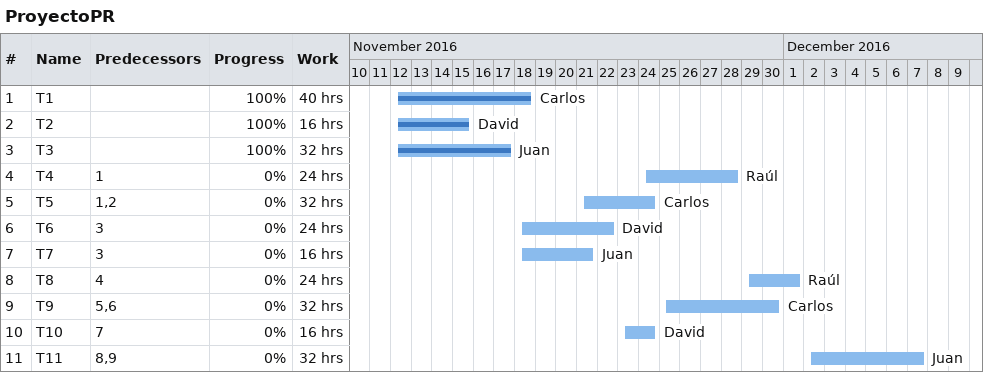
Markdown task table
ProyectoPR

| ID | Task | Start | Finish | Predecessors | Resources | % complete | Work (h) |
|---|---|---|---|---|---|---|---|
| 1 | T1 | 2016-11-12 | 2016-11-18 |  | Carlos | 100 | 40 |
| 2 | T2 | 2016-11-12 | 2016-11-15 |  | David | 100 | 16 |
| 3 | T3 | 2016-11-12 | 2016-11-17 |  | Juan | 100 | 32 |
| 4 | T4 | 2016-11-24 | 2016-11-28 | 1 | Raúl | 0 | 24 |
| 5 | T5 | 2016-11-21 | 2016-11-24 | 1, 2 | Carlos | 0 | 32 |
| 6 | T6 | 2016-11-18 | 2016-11-22 | 3 | David | 0 | 24 |
| 7 | T7 | 2016-11-18 | 2016-11-21 | 3 | Juan | 0 | 16 |
| 8 | T8 | 2016-11-29 | 2016-12-01 | 4 | Raúl | 0 | 24 |
| 9 | T9 | 2016-11-25 | 2016-11-30 | 5, 6 | Carlos | 0 | 32 |
| 10 | T10 | 2016-11-23 | 2016-11-24 | 7 | David | 0 | 16 |
| 11 | T11 | 2016-12-02 | 2016-12-07 | 8, 9 | Juan | 0 | 32 |
